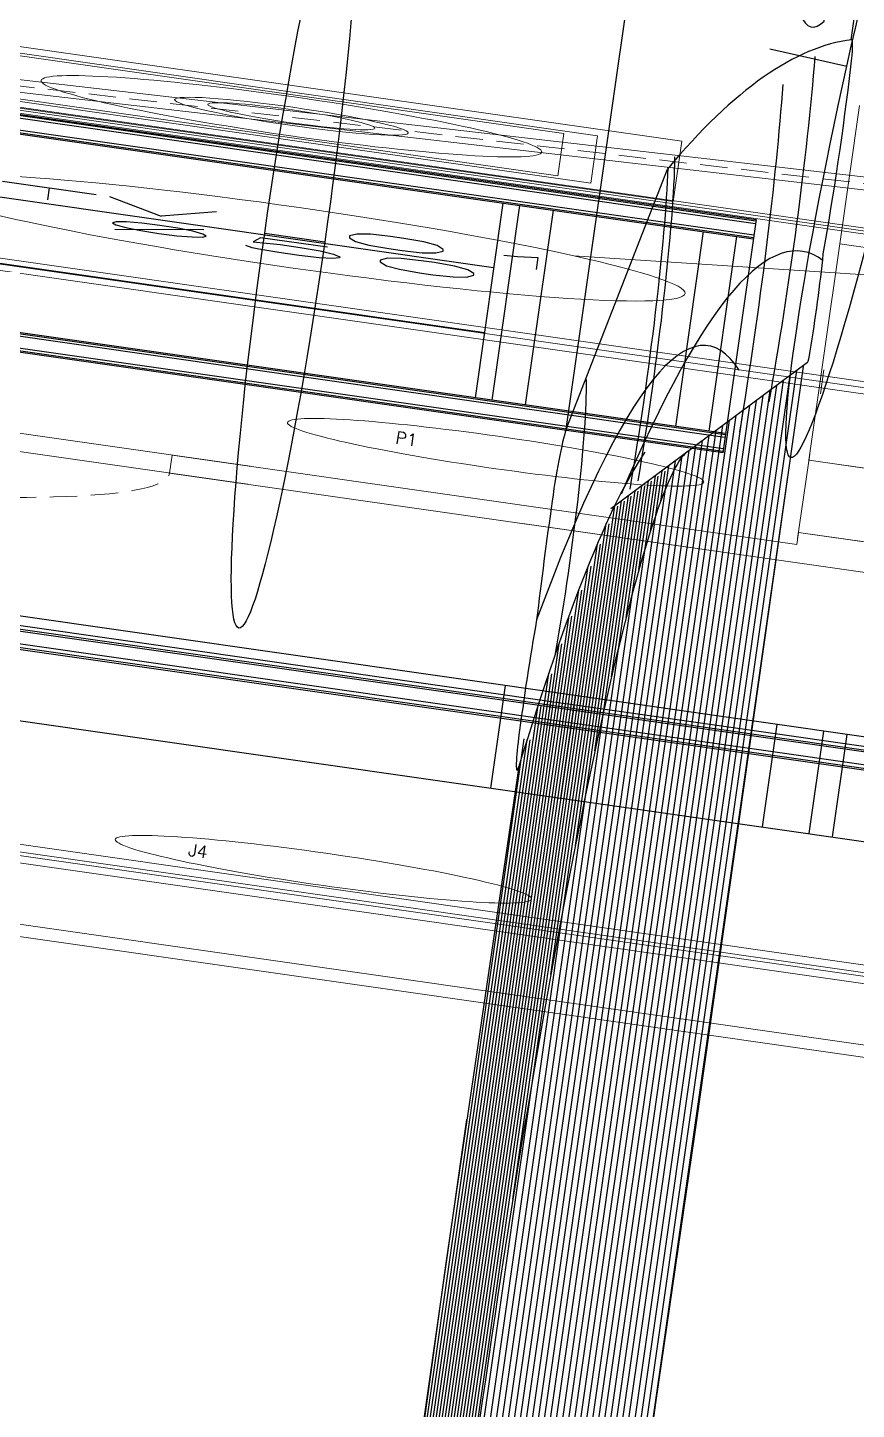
# Model space of a CAD drawing. Header units: millimetres. Extents: x -361192058 to 101130107379, y -14071650034 to 19218552450.
# Drawn here: x -135806.7 to -135775.5, y 41966.6 to 42018.7 of the extents above; entities that cross this region are included whole.
import ezdxf
from ezdxf.enums import TextEntityAlignment as Align

# ---------------------------------------------------------------- set-up
doc = ezdxf.new("R2010")
doc.units = ezdxf.units.MM
doc.header["$LTSCALE"] = 0.5
doc.linetypes.add('HIDDEN2', pattern=[0.1875, 0.125, -0.0625])
for name, color, linetype in [('02', 2, 'Continuous'), ('ARCO', 7, 'HIDDEN2'), ('CONEXAO_ESGOTO_ES', 7, 'Continuous'), ('DIVERSOS', 4, 'Continuous'), ('ESQUADRIAS', 3, 'Continuous'), ('JANELAS_EXTERNO', 1, 'Continuous'), ('JANELAS_INTERNO', 2, 'Continuous'), ('MOBIL-I', 251, 'Continuous'), ('parede', 2, 'Continuous'), ('PISO', 8, 'Continuous'), ('TUBULAÇÃO_ESGOTO', 6, 'Continuous'), ('TXT_0', 7, 'Continuous')]:
    doc.layers.add(name, color=color, linetype=linetype)
doc.styles.add('ADITIVOCAD', font='ROMANS.shx')
doc.styles.get("Standard").update_dxf_attribs({"font": 'txt.shx', "height": 0.12})

# ---------------------------------------------------------------- blocks, each defined once
blk = doc.blocks.new('CamaSolteiroP_20')
for p, q in [((-40, -185.906), (-40, -4.094)), ((40, -4.094), (40, -185.906))]:
    blk.add_line(p, q)
at = {"color": 8}
for p, q in [((28.356, -36.987), (28.356, -190)), ((29.754, -36.987), (29.754, -190)), ((32.55, -36.987), (32.55, -190)), ((18.563, -39.589), (18.563, -190)), ((15.767, -41.863), (15.767, -190)), ((14.369, -42.495), (14.369, -190)), ((40, -132.927), (-40, -132.927)), ((40, -134.325), (-40, -134.325)), ((40, -137.121), (-40, -137.121)), ((40, -149.238), (-40, -149.238)), ((40, -150.636), (-40, -150.636)), ((40, -153.432), (-40, -153.432))]:
    blk.add_line(p, q, dxfattribs=at)
blk = doc.blocks.new('s1')
for p, q in [((0.76744, 1.48959), (0.76744, 2.09878)), ((0.76744, 2.09878), (2.70722, 2.09878)), ((0.92775, 1.41478), (0.92775, 2.09878)), ((2.54691, 2.09878), (2.54691, 1.41478)), ((2.70722, 2.09878), (2.70722, 1.48959)), ((0.92775, 1.93846), (2.54691, 1.93846)), ((1.46747, 1.93846), (1.46747, 1.41478)), ((2.00719, 1.93846), (2.00719, 1.41478)), ((0.92775, 1.48959), (0.76744, 1.48959)), ((2.70722, 1.48959), (2.54691, 1.48959)), ((2.54691, 1.41478), (0.92775, 1.41478))]:
    blk.add_line(p, q)
at = {"layer": 'PISO'}
for p, q in [((0.77812, 1.48959), (0.77812, 2.09878)), ((0.7995, 1.48959), (0.7995, 2.09878)), ((0.89569, 1.48959), (0.89569, 2.09878)), ((0.91706, 1.48959), (0.91706, 2.09878)), ((2.55759, 2.09878), (2.55759, 1.48959)), ((2.57897, 2.09878), (2.57897, 1.48959)), ((2.67516, 2.09878), (2.67516, 1.48959)), ((2.69653, 2.09878), (2.69653, 1.48959)), ((0.92775, 2.08809), (2.54691, 2.08809)), ((0.92775, 2.06671), (2.54691, 2.06671)), ((0.92775, 1.97053), (2.54691, 1.97053)), ((0.92775, 1.94915), (2.54691, 1.94915))]:
    blk.add_line(p, q, dxfattribs=at)
blk = doc.blocks.new('A2')
at = {"color": 8}
for p, q in [((0.895, -2.027), (0.895, -0.72758)), ((0.745, -2), (0.745, -0.73906)), ((0.795, -1.985), (0.795, -0.73523)), ((0.845, -2.02167), (0.845, -0.73141)), ((0.645, -2), (0.645, -0.7467)), ((0.695, -2), (0.695, -0.74288)), ((0.545, -2), (0.545, -0.75435)), ((0.595, -2), (0.595, -0.75053)), ((0.395, -2), (0.395, -0.76583)), ((0.445, -2), (0.445, -0.762)), ((0.495, -2), (0.495, -0.75818)), ((0.295, -2), (0.295, -0.77348)), ((0.345, -2), (0.345, -0.76965)), ((0.195, -2), (0.195, -0.78112)), ((0.245, -2), (0.245, -0.7773)), ((0.045, -2), (0.045, -0.7926)), ((0.095, -2), (0.095, -0.78877)), ((0.145, -2), (0.145, -0.78495)), ((-0.055, -2), (-0.055, -0.80025)), ((-0.005, -2), (-0.005, -0.79642)), ((0.945, -2.03578), (0.945, -0.79642)), ((-0.155, -2), (-0.155, -0.8079)), ((-0.13, -0.84376), (-0.13, -0.8079)), ((-0.105, -2), (-0.105, -0.80407)), ((-0.08, -0.82355), (-0.08, -0.80407)), ((-0.305, -2), (-0.305, -0.81937)), ((-0.28, -0.94036), (-0.28, -0.81937)), ((-0.255, -2), (-0.255, -0.81554)), ((-0.23, -0.90113), (-0.23, -0.81554)), ((-0.205, -2), (-0.205, -0.81172)), ((-0.18, -0.86935), (-0.18, -0.81172)), ((-0.405, -2), (-0.405, -0.82702)), ((-0.38, -1.05135), (-0.38, -0.82702)), ((-0.355, -2), (-0.355, -0.82319)), ((-0.33, -0.98914), (-0.33, -0.82319)), ((-0.455, -2), (-0.455, -0.83084)), ((-0.43, -1.1361), (-0.43, -0.83084)), ((-0.505, -2), (-0.505, -0.84292)), ((-0.48, -1.28301), (-0.48, -0.84292)), ((-0.555, -2), (-0.555, -0.85664)), ((-0.53, -2), (-0.53, -0.85664)), ((-0.605, -2), (-0.605, -0.87157)), ((-0.58, -2), (-0.58, -0.87157)), ((-0.655, -2), (-0.655, -0.88772)), ((-0.63, -2), (-0.63, -0.88772)), ((-0.705, -2), (-0.705, -0.90513)), ((-0.68, -2), (-0.68, -0.90513)), ((-0.755, -2), (-0.755, -0.92383)), ((-0.73, -2), (-0.73, -0.92383)), ((-0.805, -2.015), (-0.805, -0.94385)), ((-0.78, -2.015), (-0.78, -0.94385)), ((-0.855, -2.04531), (-0.855, -0.96522)), ((-0.83, -2.04531), (-0.83, -0.96522)), ((-0.93, -2.03314), (-0.93, -0.98799)), ((-0.905, -2.03314), (-0.905, -0.98799)), ((-0.88, -2.03314), (-0.88, -0.98799)), ((-0.955, -2.03314), (-0.955, -1.23625))]:
    blk.add_line(p, q, dxfattribs=at)
blk.add_lwpolyline([(-0.95, -0.78637), (-0.95, 0), (0.95, 0), (0.95, -0.5116)])
for points in [[(0.2963, -0.45208, 0.112206), (0.7063, -0.50208, 0.070755), (0.6463, -0.29708, -1.551943)], [(-0.26923, -0.79386, 0.075988), (-0.94273, -1.00612, -0.502824), (-0.97842, -0.98777, -0.142549), (-0.96923, -0.91089, -0.066811), (-0.98098, -0.83348, -0.328343), (-0.94668, -0.78514), (-0.41923, -0.61089, -0.025749), (0.95727, -0.51139, -0.334099), (0.9818, -0.52874, -0.185174), (0.97496, -0.65089, -0.187316), (0.98202, -0.7142, -0.311124), (0.9734, -0.72158), (-0.48423, -0.83308)], [(-0.94273, -1.00612), (-0.96, -1.33), (-0.95, -1.485), (-0.955, -1.755), (-0.97, -1.89), (-0.975, -1.915, -1.132782), (-0.99, -1.91, 0.98261), (-1.01, -1.9, 0.32203), (-1.005, -1.935), (-1.005, -1.975, 0.439902), (-0.945, -2.03, -0.126697), (-0.885, -2.04, 0.376451), (-0.805, -2.015, -0.344872), (-0.765, -2), (0.755, -2, 0.181335), (0.795, -1.985, -0.809524), (0.815, -2, 0.220339), (0.815, -2.025), (0.86, -2.02), (0.935, -2.035, 0.501823), (0.985, -1.99, 0.315909), (0.975, -1.855, 0.473766), (0.97, -1.855, -0.12128), (0.95, -1.87), (0.955, -1.72), (0.95, -1.4), (0.955, -1.225), (0.94412, -0.72467)]]:
    blk.add_lwpolyline(points, format="xyb")
for points in [[(0.67425, -0.52556, -0.289881), (0.70119, -0.75028, 10.034941)], [(0.44022, -0.54627, -0.26737), (0.49368, -0.77216, -7.474594)], [(-0.37019, -0.60246, -0.348871), (-0.2917, -0.81278, -6.119059)], [(-0.414, -0.60998, -0.337543), (-0.34906, -0.81883, -6.119059)], [(-0.41612, -0.82274, -0.081114), (0.97929, -0.65499, -24.776446)], [(-0.96923, -0.91089, -0.10864), (0.41427, -0.7327, -11.759975)], [(-0.84491, -0.75152, -0.424879), (-0.77196, -0.93047, 6.281867)], [(-0.055, -2, -0.838761), (0.095, -0.78877, -0.295511)]]:
    blk.add_lwpolyline(points, format="xyb", dxfattribs=at)
blk = doc.blocks.new('Adh_Afn')
blk.add_line((-0.25, 0), (0.25, 0))
blk.add_circle((0, 0), 0.25)
at = {"flags": 8}
for tag, p in [('$AF', (0, 0.07025)), ('$DIAM', (0, -0.09092))]:
    blk.add_attdef(tag, text='', height=0.1, dxfattribs=at).set_placement(p, align=Align.MIDDLE)
blk = doc.blocks.new('Adh_BalaoAf')
for p, q in [((0, 0), (0.65, 0)), ((1.8, 0), (1.15, 0))]:
    blk.add_line(p, q)
blk.add_circle((0.9, 0), 0.25)
blk = doc.blocks.new('APROVADO QUADRA 21.2 MBVII')
at = {"layer": 'ARCO', "color": 8, "lineweight": 18}
blk.add_arc((4245.6438, 2444.08852), 0.8, 180, 270, dxfattribs=at)
at = {"layer": 'CONEXAO_ESGOTO_ES', "lineweight": 18}
blk.add_line((4247.04893, 2442.88714), (4247.24893, 2442.88714), dxfattribs=at)
at = {"layer": 'DIVERSOS', "lineweight": 18}
blk.add_line((4248.22345, 2442.71641), (4247.88552, 2443.05434), dxfattribs=at)
blk.add_circle((4247.70875, 2443.23112), 0.25, dxfattribs=at)
at = {"layer": 'ESQUADRIAS', "color": 8, "lineweight": 18}
for points in [[(4245.6438, 2443.23852), (4245.6438, 2443.28852), (4245.7938, 2443.28852), (4245.7938, 2443.23852)], [(4245.8438, 2442.73852), (4245.8938, 2442.73852), (4245.8938, 2442.88852), (4245.8438, 2442.88852)], [(4246.5438, 2442.73852), (4246.4938, 2442.73852), (4246.4938, 2442.88852), (4246.5438, 2442.88852)]]:
    blk.add_lwpolyline(points, dxfattribs=at)
at = {"layer": 'JANELAS_EXTERNO', "color": 8, "lineweight": 18}
for p, q in [((4242.2938, 2442.13602), (4242.2938, 2443.63602)), ((4242.4438, 2442.13602), (4242.4438, 2443.63602))]:
    blk.add_line(p, q, dxfattribs=at)
at = {"layer": 'JANELAS_INTERNO', "color": 8, "lineweight": 18}
for p, q in [((4242.3538, 2442.13602), (4242.3538, 2443.63602)), ((4242.3838, 2442.13602), (4242.3838, 2443.63602))]:
    blk.add_line(p, q, dxfattribs=at)
at = {"layer": 'MOBIL-I', "color": 8, "lineweight": 18}
blk.add_line((4245.6438, 2443.0626), (4245.6438, 2441.55803), dxfattribs=at)
for points in [[(4248.94555, 2442.99682), (4248.94555, 2443.49913), (4248.44324, 2443.49913), (4248.44324, 2442.99682)], [(4248.89211, 2443.05026), (4248.89211, 2443.44569), (4248.49667, 2443.44569), (4248.49667, 2443.05026)], [(4248.87074, 2443.07163), (4248.87074, 2443.42432), (4248.51805, 2443.42432), (4248.51805, 2443.07163)]]:
    blk.add_lwpolyline(points, close=True, dxfattribs=at)
for radius in [0.16031, 0.07481, 0.05344]:
    blk.add_circle((4248.69378, 2443.24409), radius, dxfattribs=at)
at = {"layer": 'parede', "color": 8, "lineweight": 18}
for p, q in [((4245.6438, 2441.38852), (4245.6438, 2443.28852)), ((4245.6438, 2443.28852), (4245.7938, 2443.28852)), ((4245.7938, 2442.88852), (4245.7938, 2443.28852)), ((4245.8938, 2442.88852), (4245.7938, 2442.88852)), ((4245.8938, 2442.73852), (4245.8938, 2442.88852)), ((4248.2938, 2442.88852), (4246.4938, 2442.88852)), ((4246.4938, 2442.73852), (4246.4938, 2442.88852)), ((4248.2938, 2442.51352), (4248.2938, 2442.88852))]:
    blk.add_line(p, q, dxfattribs=at)
at = {"layer": 'PISO', "color": 8, "lineweight": 18}
for p, q in [((4241.6938, 2445.13352), (4241.6938, 2441.38852)), ((4241.7938, 2445.03352), (4241.7938, 2441.38852)), ((4245.6438, 2444.13852), (4245.6438, 2443.23852)), ((4245.7938, 2444.13852), (4245.7938, 2443.23852)), ((4245.8438, 2442.88852), (4246.5438, 2442.88852)), ((4248.2938, 2442.88852), (4249.4438, 2442.88852))]:
    blk.add_line(p, q, dxfattribs=at)
for centre in [(4242.59535, 2443.15642), (4246.19349, 2443.0858)]:
    blk.add_circle(centre, 0.13333, dxfattribs=at)
at = {"layer": 'TUBULAÇÃO_ESGOTO', "lineweight": 18}
for p, q in [((4248.40021, 2447.38468), (4248.40021, 2441.63471)), ((4248.45021, 2447.38468), (4248.45021, 2441.63471)), ((4247.09903, 2442.76228), (4247.09893, 2447.16605)), ((4247.14893, 2442.76228), (4247.14893, 2447.16605)), ((4247.19866, 2442.76228), (4247.19893, 2447.16605)), ((4249.04141, 2442.37894), (4248.3484, 2444.35212)), ((4248.93542, 2442.37894), (4248.25405, 2444.31898))]:
    blk.add_line(p, q, dxfattribs=at)
at = {"layer": 'TUBULAÇÃO_ESGOTO', "linetype": 'ByBlock', "lineweight": 18}
blk.add_line((4248.42521, 2447.38468), (4248.42521, 2441.5078), dxfattribs=at)
at = {"layer": 'TUBULAÇÃO_ESGOTO', "linetype": 'HIDDEN2', "lineweight": 18}
blk.add_line((4248.30122, 2444.33555), (4248.98842, 2442.37894), dxfattribs=at)
at = {"layer": 'DIVERSOS', "lineweight": 18, "rotation": 45.00000000000462}
blk.add_blockref('Adh_BalaoAf', (4249.66204, 2442.81171), dxfattribs=at)
at = {"layer": 'DIVERSOS', "lineweight": 18}
ref = blk.add_blockref('Adh_Afn', (4250.29167, 2443.4496), dxfattribs=dict(at, rotation=270))
ref.add_attrib('$AF', 'TV 02', dxfattribs={"layer": 'TXT_0', "height": 0.1, "rotation": 270, "style": 'ADITIVOCAD', "flags": 8}).set_placement((4250.36192, 2443.4496), align=Align.MIDDLE)
ref.add_attrib('$DIAM', '%%C50', dxfattribs={"layer": 'TXT_0', "height": 0.1, "rotation": 270, "style": 'ADITIVOCAD', "flags": 8}).set_placement((4250.20075, 2443.4496), align=Align.MIDDLE)
ref = blk.add_blockref('Adh_Afn', (4247.70875, 2443.23112), dxfattribs=dict(at, rotation=270))
ref.add_attrib('$AF', 'TV 01', dxfattribs={"layer": 'TXT_0', "height": 0.1, "rotation": 270, "style": 'ADITIVOCAD', "flags": 8}).set_placement((4247.779, 2443.23112), align=Align.MIDDLE)
ref.add_attrib('$DIAM', '%%C50', dxfattribs={"layer": 'TXT_0', "height": 0.1, "rotation": 270, "style": 'ADITIVOCAD', "flags": 8}).set_placement((4247.61783, 2443.23112), align=Align.MIDDLE)
at = {"layer": 'MOBIL-I', "color": 8, "lineweight": 18}
for name, p, xscale, yscale, zscale, rotation in [('A2', (4256.4938, 2442.97172), 0.9823274998925626, 0.9823274998925626, 0.9823274998925626, 270), ('CamaSolteiroP_20', (4243.87795, 2441.42174), -0.01066999999966356, 0.01067000000011831, 0.01067, 180.0000022437301)]:
    blk.add_blockref(name, p, dxfattribs=dict(at, xscale=xscale, yscale=yscale, zscale=zscale, rotation=rotation))
at = {"layer": 'MOBIL-I', "color": 8, "lineweight": 18, "rotation": 180.0000000000219}
blk.add_blockref('s1', (4249.16117, 2445.04203), dxfattribs=at)
at = {"color": 0, "lineweight": 13, "flags": 8}
for p in [(4700.72466, 2280.11253), (4699.57379, 2277.89641), (4702.35456, 2276.19504), (4703.67224, 2274.08499), (4699.84447, 2272.21943), (4703.04882, 2270.13703), (4703.08775, 2267.98027), (4700.65234, 2261.52165), (4700.70074, 2257.15926)]:
    blk.add_attdef('NIVEL', p, '', height=0.075, dxfattribs=at)
for rotation, width, p in [(90, 0.8, (4700.82053, 2275.75208)), (270, 0.6, (4703.84367, 2274.90208)), (90, 0.8, (4701.55749, 2268.50208)), (180, 0.6, (4651.18166, 2236.19313))]:
    blk.add_attdef('$PORTA', text='', height=0.09, rotation=rotation, dxfattribs=dict(at, width=width)).set_placement(p, align=Align.MIDDLE)
for p in [(4654.176, 2240.46301), (4648.49901, 2240.19232), (4637.80123, 2239.38446), (4633.43884, 2239.33605), (4656.39211, 2239.31214), (4652.47462, 2237.68223), (4646.41661, 2236.98798), (4644.25985, 2236.94905), (4650.36457, 2236.36455)]:
    blk.add_attdef('NIVEL', p, '', height=0.075, rotation=270, dxfattribs=at)
at = {"color": 0, "lineweight": 13, "width": 0.8, "flags": 8}
for p in [(4652.03166, 2239.21627), (4644.78166, 2238.47931)]:
    blk.add_attdef('$PORTA', text='', height=0.09, dxfattribs=at).set_placement(p, align=Align.MIDDLE)
at = {"layer": 'DIVERSOS', "color": 8, "lineweight": 18, "char_height": 0.101063, "width": 0.3730783, "attachment_point": 1, "rotation": 270}
for s, insert in [('{\\C3;J4}', (4242.64785, 2443.24272)), ('{\\C3;P1}', (4246.24904, 2443.14981))]:
    blk.add_mtext(s, dxfattribs=dict(at, insert=insert))

msp = doc.modelspace()

# ---------------------------------------------------------------- block references
at = {"layer": '02', "color": 0, "lineweight": 30, "xscale": -4.574818403918471, "yscale": -59.40450511825884, "zscale": 4.574818403918471, "rotation": 261.8606972171988}
msp.add_blockref('APROVADO QUADRA 21.2 MBVII', (5129.041, 2225.201), dxfattribs=at)

doc.saveas('drawing.dxf')
